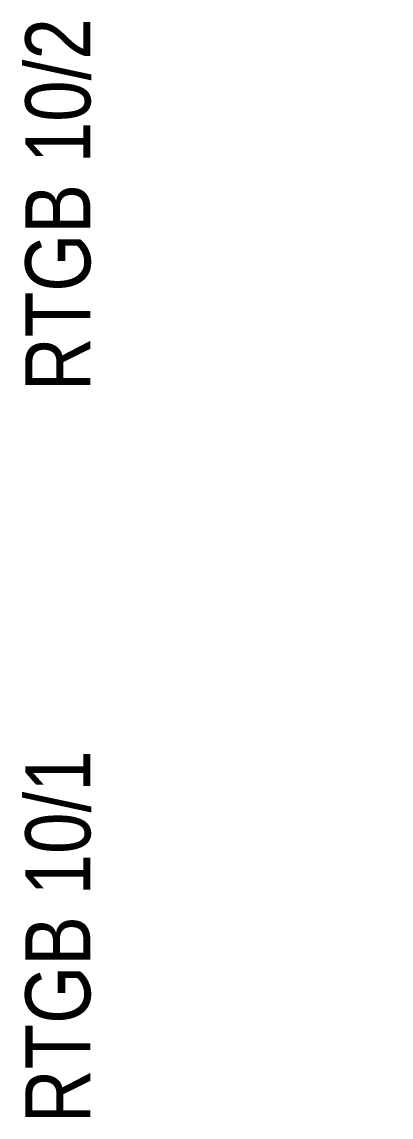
# Model space of a CAD drawing. Header units: metres. Extents: x -941 to 1333, y -28 to 1490.
# Drawn here: x 835.106 to 835.958, y 361.307 to 363.831 of the extents above; entities that cross this region are included whole.
import ezdxf

# ---------------------------------------------------------------- set-up
doc = ezdxf.new("R2010")
doc.units = ezdxf.units.M
doc.styles.add('style2A', font='swissc.ttf')

msp = doc.modelspace()

# ---------------------------------------------------------------- linework, layer by layer
at = {"lineweight": 25}
for points in [[(835.95796, 362.68818), (835.95796, 362.68818)], [(835.95796, 361.54262), (835.95796, 361.54262)], [(835.95796, 361.54262), (835.95796, 361.54262)]]:
    msp.add_lwpolyline(points, dxfattribs=at)

# ---------------------------------------------------------------- texts
at = {"char_height": 0.149988, "attachment_point": 7, "rotation": 90, "style": 'style2A'}
for s, insert in [('RTGB 10/2', (835.2661, 362.97978)), ('RTGB 10/1', (835.2661, 361.29268))]:
    msp.add_mtext(s, dxfattribs=dict(at, insert=insert))

doc.saveas('drawing.dxf')
